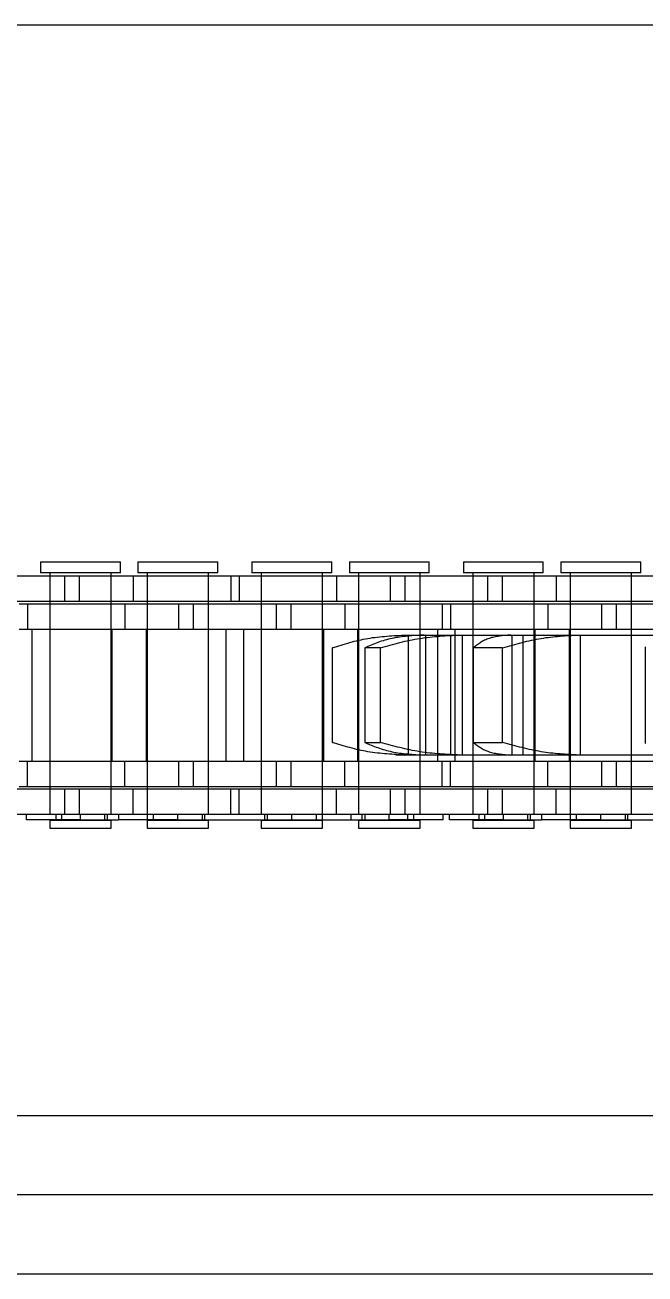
# Model space of a CAD drawing. Header units: metres. Extents: x 0 to 21025, y 0 to 14850.
# Drawn here: x 3928 to 3965.2, y 9046.6 to 9121.6 of the extents above; entities that cross this region are included whole.
import ezdxf

# ---------------------------------------------------------------- set-up
doc = ezdxf.new("R2010")
doc.units = ezdxf.units.M
doc.header["$LTSCALE"] = 25
doc.linetypes.add('HIDDEN2', pattern=[4.7625, 3.175, -1.5875])
doc.layers.add('SL4', color=4, linetype='Continuous')
doc.layers.add('ST1', color=7, linetype='HIDDEN2')

msp = doc.modelspace()

# ---------------------------------------------------------------- linework, layer by layer
at = {"layer": 'SL4'}
for p, q in [((2880.564, 9121.619), (4205.539, 9121.619)), ((2880.564, 9056.144), (4205.539, 9056.144)), ((4205.539, 9046.619), (2880.564, 9046.619))]:
    msp.add_line(p, q, dxfattribs=at)
at = {"layer": 'ST1'}
for p, q in [((3928.931, 9089.384), (3933.728, 9089.384)), ((3928.931, 9089.384), (3928.931, 9088.725)), ((3933.728, 9088.725), (3933.728, 9089.384)), ((3934.779, 9089.384), (3939.576, 9089.384)), ((3934.779, 9089.384), (3934.779, 9088.725)), ((3939.576, 9088.725), (3939.576, 9089.384)), ((3941.631, 9089.384), (3946.428, 9089.384)), ((3941.631, 9089.384), (3941.631, 9088.725)), ((3946.428, 9088.725), (3946.428, 9089.384)), ((3947.479, 9089.384), (3952.276, 9089.384)), ((3947.479, 9089.384), (3947.479, 9088.725)), ((3952.276, 9088.725), (3952.276, 9089.384)), ((3954.331, 9089.384), (3959.128, 9089.384)), ((3954.331, 9089.384), (3954.331, 9088.725)), ((3959.128, 9088.725), (3959.128, 9089.384)), ((3960.179, 9089.384), (3964.976, 9089.384)), ((3960.179, 9089.384), (3960.179, 9088.725)), ((3964.976, 9088.725), (3964.976, 9089.384)), ((3921.303, 9088.541), (3930.398, 9088.541)), ((3933.728, 9088.725), (3928.931, 9088.725)), ((3929.485, 9088.725), (3929.485, 9074.227)), ((3929.485, 9088.541), (3929.485, 9087.021)), ((3930.398, 9088.541), (3931.258, 9088.541)), ((3930.398, 9087.021), (3930.398, 9088.541)), ((3931.258, 9088.541), (3940.353, 9088.541)), ((3931.258, 9088.541), (3931.258, 9087.021)), ((3933.175, 9074.227), (3933.175, 9088.725)), ((3933.175, 9087.021), (3933.175, 9088.541)), ((3934.505, 9088.541), (3934.505, 9087.021)), ((3939.576, 9088.725), (3934.779, 9088.725)), ((3935.333, 9088.725), (3935.333, 9074.227)), ((3935.333, 9088.541), (3935.333, 9087.021)), ((3939.023, 9074.227), (3939.023, 9088.725)), ((3939.023, 9087.021), (3939.023, 9088.541)), ((3940.353, 9088.541), (3940.353, 9087.021)), ((3940.353, 9088.541), (3946.703, 9088.541)), ((3940.855, 9088.541), (3940.855, 9087.021)), ((3946.428, 9088.725), (3941.631, 9088.725)), ((3942.185, 9088.725), (3942.185, 9074.227)), ((3942.185, 9088.541), (3942.185, 9087.021)), ((3945.875, 9074.227), (3945.875, 9088.725)), ((3945.875, 9087.021), (3945.875, 9088.541)), ((3946.703, 9088.541), (3946.703, 9087.021)), ((3946.703, 9088.541), (3955.798, 9088.541)), ((3952.276, 9088.725), (3947.479, 9088.725)), ((3948.033, 9088.725), (3948.033, 9074.227)), ((3948.033, 9088.541), (3948.033, 9087.021)), ((3949.95, 9087.021), (3949.95, 9088.541)), ((3950.81, 9088.541), (3950.81, 9087.021)), ((3951.723, 9074.227), (3951.723, 9088.725)), ((3951.723, 9087.021), (3951.723, 9088.541)), ((3959.128, 9088.725), (3954.331, 9088.725)), ((3954.885, 9088.725), (3954.885, 9074.227)), ((3954.885, 9088.541), (3954.885, 9087.021)), ((3955.798, 9088.541), (3956.658, 9088.541)), ((3955.798, 9087.021), (3955.798, 9088.541)), ((3956.658, 9088.541), (3965.753, 9088.541)), ((3956.658, 9088.541), (3956.658, 9087.021)), ((3958.575, 9074.227), (3958.575, 9088.725)), ((3958.575, 9087.021), (3958.575, 9088.541)), ((3959.905, 9088.541), (3959.905, 9087.021)), ((3964.976, 9088.725), (3960.179, 9088.725)), ((3960.733, 9088.725), (3960.733, 9074.227)), ((3960.733, 9088.541), (3960.733, 9087.021)), ((3964.423, 9074.227), (3964.423, 9088.725)), ((3964.423, 9087.021), (3964.423, 9088.541)), ((3921.303, 9087.021), (3930.398, 9087.021)), ((3930.398, 9087.021), (3931.258, 9087.021)), ((3931.258, 9087.021), (3940.353, 9087.021)), ((3940.353, 9087.021), (3946.703, 9087.021)), ((3946.703, 9087.021), (3955.798, 9087.021)), ((3955.798, 9087.021), (3956.658, 9087.021)), ((3956.658, 9087.021), (3965.753, 9087.021)), ((3927.653, 9086.869), (3934.003, 9086.869)), ((3928.155, 9086.869), (3928.155, 9085.349)), ((3929.485, 9086.869), (3929.485, 9085.349)), ((3933.175, 9085.349), (3933.175, 9086.869)), ((3934.003, 9086.869), (3934.003, 9085.349)), ((3934.003, 9086.869), (3943.098, 9086.869)), ((3935.333, 9086.869), (3935.333, 9085.349)), ((3937.25, 9085.349), (3937.25, 9086.869)), ((3938.11, 9086.869), (3938.11, 9085.349)), ((3939.023, 9085.349), (3939.023, 9086.869)), ((3942.185, 9086.869), (3942.185, 9085.349)), ((3943.098, 9086.869), (3943.958, 9086.869)), ((3943.098, 9085.349), (3943.098, 9086.869)), ((3943.958, 9086.869), (3953.053, 9086.869)), ((3943.958, 9086.869), (3943.958, 9085.349)), ((3945.875, 9085.349), (3945.875, 9086.869)), ((3947.205, 9086.869), (3947.205, 9085.349)), ((3948.033, 9086.869), (3948.033, 9085.349)), ((3951.723, 9085.349), (3951.723, 9086.869)), ((3953.053, 9086.869), (3953.053, 9085.349)), ((3953.053, 9086.869), (3959.403, 9086.869)), ((3953.555, 9086.869), (3953.555, 9085.349)), ((3954.885, 9086.869), (3954.885, 9085.349)), ((3958.575, 9085.349), (3958.575, 9086.869)), ((3959.403, 9086.869), (3959.403, 9085.349)), ((3959.403, 9086.869), (3968.498, 9086.869)), ((3960.733, 9086.869), (3960.733, 9085.349)), ((3962.65, 9085.349), (3962.65, 9086.869)), ((3963.51, 9086.869), (3963.51, 9085.349)), ((3964.423, 9085.349), (3964.423, 9086.869)), ((3927.653, 9085.349), (3934.003, 9085.349)), ((3928.438, 9077.419), (3928.438, 9085.349)), ((3929.485, 9085.349), (3929.485, 9077.419)), ((3933.175, 9077.419), (3933.175, 9085.349)), ((3933.218, 9085.349), (3933.218, 9077.419)), ((3934.003, 9085.349), (3943.098, 9085.349)), ((3935.29, 9077.419), (3935.29, 9085.349)), ((3935.333, 9085.349), (3935.333, 9077.419)), ((3939.023, 9077.419), (3939.023, 9085.349)), ((3940.07, 9085.349), (3940.07, 9077.419)), ((3941.138, 9077.419), (3941.138, 9085.349)), ((3942.185, 9085.349), (3942.185, 9077.419)), ((3943.098, 9085.349), (3943.958, 9085.349)), ((3943.958, 9085.349), (3953.053, 9085.349)), ((3945.875, 9077.419), (3945.875, 9085.349)), ((3945.918, 9085.349), (3945.918, 9077.419)), ((3947.99, 9077.419), (3947.99, 9085.349)), ((3948.033, 9085.349), (3948.033, 9077.419)), ((3950.774, 9084.989), (3950.915, 9084.989)), ((3950.915, 9084.989), (3951.041, 9084.989)), ((3951.041, 9077.779), (3951.041, 9084.989)), ((3951.041, 9084.989), (3951.972, 9084.989)), ((3951.723, 9077.419), (3951.723, 9085.349)), ((3951.972, 9084.989), (3954.136, 9084.989)), ((3952.081, 9077.779), (3952.081, 9084.989)), ((3952.77, 9085.349), (3952.77, 9077.419)), ((3953.053, 9085.349), (3959.403, 9085.349)), ((3953.579, 9077.779), (3953.579, 9084.989)), ((3953.838, 9077.419), (3953.838, 9085.349)), ((3954.136, 9084.989), (3954.265, 9084.989)), ((3954.265, 9077.779), (3954.265, 9084.989)), ((3954.265, 9084.989), (3957.178, 9084.989)), ((3954.885, 9085.349), (3954.885, 9077.419)), ((3957.178, 9084.989), (3961.247, 9084.989)), ((3957.257, 9077.779), (3957.257, 9084.989)), ((3957.926, 9077.779), (3957.926, 9084.989)), ((3958.575, 9077.419), (3958.575, 9085.349)), ((3958.618, 9085.349), (3958.618, 9077.419)), ((3959.403, 9085.349), (3968.498, 9085.349)), ((3960.69, 9077.419), (3960.69, 9085.349)), ((3960.733, 9085.349), (3960.733, 9077.419)), ((3961.247, 9084.989), (3961.362, 9084.989)), ((3961.362, 9077.779), (3961.362, 9084.989)), ((3961.362, 9084.989), (3965.908, 9084.989)), ((3964.423, 9077.419), (3964.423, 9085.349)), ((3946.465, 9084.227), (3946.442, 9084.227)), ((3946.442, 9084.227), (3946.442, 9078.541)), ((3946.465, 9078.541), (3946.465, 9084.227)), ((3949.342, 9084.227), (3948.403, 9084.227)), ((3948.403, 9084.227), (3948.403, 9078.541)), ((3949.342, 9078.541), (3949.342, 9084.227)), ((3956.686, 9084.227), (3954.922, 9084.227)), ((3954.922, 9084.227), (3954.922, 9078.541)), ((3956.686, 9078.541), (3956.686, 9084.227)), ((3965.234, 9084.284), (3965.234, 9078.483)), ((3946.442, 9078.541), (3946.465, 9078.541)), ((3948.403, 9078.541), (3949.342, 9078.541)), ((3954.922, 9078.541), (3956.686, 9078.541)), ((3927.653, 9077.419), (3934.003, 9077.419)), ((3928.155, 9075.899), (3928.155, 9077.419)), ((3929.485, 9077.419), (3929.485, 9075.899)), ((3933.175, 9075.899), (3933.175, 9077.419)), ((3934.003, 9075.899), (3934.003, 9077.419)), ((3934.003, 9077.419), (3943.098, 9077.419)), ((3935.333, 9077.419), (3935.333, 9075.899)), ((3937.25, 9075.899), (3937.25, 9077.419)), ((3938.11, 9077.419), (3938.11, 9075.899)), ((3939.023, 9075.899), (3939.023, 9077.419)), ((3942.185, 9077.419), (3942.185, 9075.899)), ((3943.098, 9077.419), (3943.958, 9077.419)), ((3943.098, 9075.899), (3943.098, 9077.419)), ((3943.958, 9077.419), (3953.053, 9077.419)), ((3943.958, 9077.419), (3943.958, 9075.899)), ((3945.875, 9075.899), (3945.875, 9077.419)), ((3947.205, 9075.899), (3947.205, 9077.419)), ((3948.033, 9077.419), (3948.033, 9075.899)), ((3950.278, 9077.788), (3950.774, 9077.779)), ((3950.915, 9077.779), (3950.774, 9077.779)), ((3951.041, 9077.779), (3950.915, 9077.779)), ((3951.972, 9077.779), (3951.041, 9077.779)), ((3951.723, 9075.899), (3951.723, 9077.419)), ((3954.136, 9077.779), (3951.972, 9077.779)), ((3953.053, 9075.899), (3953.053, 9077.419)), ((3953.053, 9077.419), (3959.403, 9077.419)), ((3953.555, 9075.899), (3953.555, 9077.419)), ((3954.265, 9077.779), (3954.136, 9077.779)), ((3957.178, 9077.779), (3954.265, 9077.779)), ((3954.885, 9077.419), (3954.885, 9075.899)), ((3961.247, 9077.779), (3957.178, 9077.779)), ((3958.575, 9075.899), (3958.575, 9077.419)), ((3959.403, 9075.899), (3959.403, 9077.419)), ((3959.403, 9077.419), (3968.498, 9077.419)), ((3960.733, 9077.419), (3960.733, 9075.899)), ((3961.362, 9077.779), (3961.247, 9077.779)), ((3965.908, 9077.779), (3961.362, 9077.779)), ((3962.65, 9075.899), (3962.65, 9077.419)), ((3963.51, 9077.419), (3963.51, 9075.899)), ((3964.423, 9075.899), (3964.423, 9077.419)), ((3927.653, 9075.899), (3934.003, 9075.899)), ((3934.003, 9075.899), (3943.098, 9075.899)), ((3943.098, 9075.899), (3943.958, 9075.899)), ((3943.958, 9075.899), (3953.053, 9075.899)), ((3953.053, 9075.899), (3959.403, 9075.899)), ((3959.403, 9075.899), (3968.498, 9075.899)), ((3921.303, 9075.747), (3930.398, 9075.747)), ((3929.485, 9075.747), (3929.485, 9074.227)), ((3930.398, 9075.747), (3931.258, 9075.747)), ((3930.398, 9074.227), (3930.398, 9075.747)), ((3931.258, 9075.747), (3940.353, 9075.747)), ((3931.258, 9075.747), (3931.258, 9074.227)), ((3933.175, 9074.227), (3933.175, 9075.747)), ((3934.505, 9074.227), (3934.505, 9075.747)), ((3935.333, 9075.747), (3935.333, 9073.894)), ((3939.023, 9074.227), (3939.023, 9075.747)), ((3940.353, 9074.227), (3940.353, 9075.747)), ((3940.353, 9075.747), (3946.703, 9075.747)), ((3940.855, 9074.227), (3940.855, 9075.747)), ((3942.185, 9075.747), (3942.185, 9074.227)), ((3945.875, 9073.894), (3945.875, 9075.747)), ((3946.703, 9074.227), (3946.703, 9075.747)), ((3946.703, 9075.747), (3955.798, 9075.747)), ((3948.033, 9075.747), (3948.033, 9074.227)), ((3949.95, 9074.227), (3949.95, 9075.747)), ((3950.81, 9075.747), (3950.81, 9074.227)), ((3951.723, 9074.227), (3951.723, 9075.747)), ((3954.885, 9075.747), (3954.885, 9074.227)), ((3955.798, 9075.747), (3956.658, 9075.747)), ((3955.798, 9074.227), (3955.798, 9075.747)), ((3956.658, 9075.747), (3965.753, 9075.747)), ((3956.658, 9075.747), (3956.658, 9074.227)), ((3958.575, 9074.227), (3958.575, 9075.747)), ((3959.905, 9074.227), (3959.905, 9075.747)), ((3960.733, 9075.747), (3960.733, 9073.894)), ((3964.423, 9074.227), (3964.423, 9075.747)), ((3921.303, 9074.227), (3930.398, 9074.227)), ((3928.099, 9073.894), (3928.099, 9074.227)), ((3931.33, 9073.894), (3928.099, 9073.894)), ((3933.175, 9073.858), (3929.485, 9073.858)), ((3929.485, 9073.858), (3929.485, 9073.384)), ((3929.854, 9074.227), (3929.854, 9073.858)), ((3930.223, 9073.894), (3930.223, 9074.227)), ((3930.398, 9074.227), (3931.258, 9074.227)), ((3931.258, 9074.227), (3940.353, 9074.227)), ((3931.33, 9073.894), (3931.33, 9074.227)), ((3931.33, 9073.894), (3933.626, 9073.894)), ((3932.806, 9073.858), (3932.806, 9074.227)), ((3932.949, 9073.894), (3932.949, 9074.227)), ((3933.175, 9073.384), (3933.175, 9073.858)), ((3933.626, 9074.227), (3933.626, 9073.894)), ((3937.178, 9073.894), (3933.626, 9073.894)), ((3939.023, 9073.858), (3935.333, 9073.858)), ((3935.333, 9073.858), (3935.333, 9073.384)), ((3935.702, 9074.227), (3935.702, 9073.858)), ((3937.178, 9073.894), (3937.178, 9074.227)), ((3937.178, 9073.894), (3949.878, 9073.894)), ((3938.654, 9073.858), (3938.654, 9074.227)), ((3938.797, 9073.894), (3938.797, 9074.227)), ((3939.023, 9073.384), (3939.023, 9073.858)), ((3940.353, 9074.227), (3946.703, 9074.227)), ((3945.875, 9073.858), (3942.185, 9073.858)), ((3942.185, 9073.858), (3942.185, 9073.384)), ((3942.411, 9073.894), (3942.411, 9074.227)), ((3942.554, 9074.227), (3942.554, 9073.858)), ((3944.03, 9073.894), (3944.03, 9074.227)), ((3945.506, 9073.858), (3945.506, 9074.227)), ((3945.875, 9073.384), (3945.875, 9073.858)), ((3946.703, 9074.227), (3955.798, 9074.227)), ((3947.582, 9073.894), (3947.582, 9074.227)), ((3951.723, 9073.858), (3948.033, 9073.858)), ((3948.033, 9073.858), (3948.033, 9073.384)), ((3948.259, 9073.894), (3948.259, 9074.227)), ((3948.402, 9074.227), (3948.402, 9073.858)), ((3949.878, 9073.894), (3949.878, 9074.227)), ((3953.109, 9073.894), (3949.878, 9073.894)), ((3950.985, 9073.894), (3950.985, 9074.227)), ((3951.354, 9073.858), (3951.354, 9074.227)), ((3951.723, 9073.384), (3951.723, 9073.858)), ((3953.109, 9073.894), (3953.109, 9074.227)), ((3953.499, 9073.894), (3953.499, 9074.227)), ((3956.73, 9073.894), (3953.499, 9073.894)), ((3958.575, 9073.858), (3954.885, 9073.858)), ((3954.885, 9073.858), (3954.885, 9073.384)), ((3955.254, 9074.227), (3955.254, 9073.858)), ((3955.623, 9073.894), (3955.623, 9074.227)), ((3955.798, 9074.227), (3956.658, 9074.227)), ((3956.658, 9074.227), (3965.753, 9074.227)), ((3956.73, 9073.894), (3956.73, 9074.227)), ((3956.73, 9073.894), (3959.026, 9073.894)), ((3958.206, 9073.858), (3958.206, 9074.227)), ((3958.349, 9073.894), (3958.349, 9074.227)), ((3958.575, 9073.384), (3958.575, 9073.858)), ((3959.026, 9074.227), (3959.026, 9073.894)), ((3962.578, 9073.894), (3959.026, 9073.894)), ((3964.423, 9073.858), (3960.733, 9073.858)), ((3960.733, 9073.858), (3960.733, 9073.384)), ((3961.102, 9074.227), (3961.102, 9073.858)), ((3962.578, 9073.894), (3962.578, 9074.227)), ((3962.578, 9073.894), (3975.278, 9073.894)), ((3964.054, 9073.858), (3964.054, 9074.227)), ((3964.197, 9073.894), (3964.197, 9074.227)), ((3964.423, 9073.384), (3964.423, 9073.858)), ((3929.485, 9073.384), (3933.175, 9073.384)), ((3935.333, 9073.384), (3939.023, 9073.384)), ((3942.185, 9073.384), (3945.875, 9073.384)), ((3948.033, 9073.384), (3951.723, 9073.384)), ((3954.885, 9073.384), (3958.575, 9073.384)), ((3960.733, 9073.384), (3964.423, 9073.384)), ((2880.564, 9056.144), (4205.539, 9056.144)), ((4205.539, 9051.381), (2880.564, 9051.381))]:
    msp.add_line(p, q, dxfattribs=at)
for points, knots in [([(3946.465, 9084.227), (3947.159, 9084.443), (3948.546, 9084.875), (3950.125, 9084.951), (3950.915, 9084.989)], [0, 0, 0, 0, 0.500133, 1, 1, 1, 1]), ([(3951.972, 9084.989), (3951.304, 9084.951), (3949.968, 9084.875), (3948.925, 9084.443), (3948.403, 9084.227)], [0, 0, 0, 0, 0.499459, 1, 1, 1, 1]), ([(3949.342, 9084.227), (3950.124, 9084.443), (3951.687, 9084.875), (3953.32, 9084.951), (3954.136, 9084.989)], [0, 0, 0, 0, 0.500152, 1, 1, 1, 1]), ([(3957.178, 9084.989), (3956.713, 9084.951), (3955.782, 9084.875), (3955.209, 9084.443), (3954.922, 9084.227)], [0, 0, 0, 0, 0.49948, 1, 1, 1, 1]), ([(3956.686, 9084.227), (3957.462, 9084.443), (3959.014, 9084.875), (3960.503, 9084.951), (3961.247, 9084.989)], [0, 0, 0, 0, 0.500529, 1, 1, 1, 1]), ([(3950.915, 9077.779), (3950.127, 9077.816), (3948.547, 9077.892), (3947.16, 9078.324), (3946.465, 9078.541)], [0, 0, 0, 0, 0.499098, 1, 1, 1, 1]), ([(3948.403, 9078.541), (3948.925, 9078.324), (3949.968, 9077.892), (3951.304, 9077.816), (3951.972, 9077.779)], [0, 0, 0, 0, 0.500534, 1, 1, 1, 1]), ([(3954.136, 9077.779), (3953.321, 9077.816), (3951.688, 9077.892), (3950.125, 9078.324), (3949.342, 9078.541)], [0, 0, 0, 0, 0.499124, 1, 1, 1, 1]), ([(3954.922, 9078.541), (3955.209, 9078.324), (3955.782, 9077.892), (3956.713, 9077.816), (3957.178, 9077.779)], [0, 0, 0, 0, 0.500513, 1, 1, 1, 1]), ([(3961.247, 9077.779), (3960.503, 9077.816), (3959.014, 9077.892), (3957.462, 9078.324), (3956.686, 9078.541)], [0, 0, 0, 0, 0.499464, 1, 1, 1, 1])]:
    msp.add_open_spline(points, degree=3, knots=knots, dxfattribs=at)

doc.saveas('drawing.dxf')
